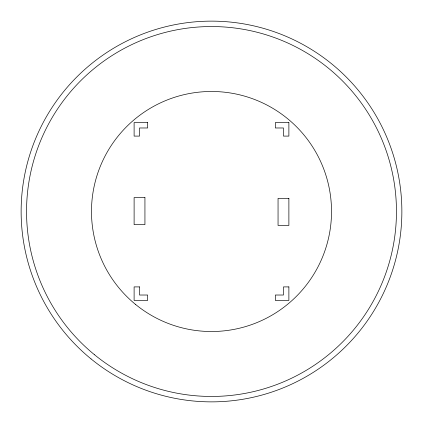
<?xml version="1.0" encoding="UTF-8"?>
<svg xmlns="http://www.w3.org/2000/svg" width="423" height="423" viewBox="0 0 423 423"><rect width="100%" height="100%" fill="white"/><g stroke="black" fill="none" stroke-linecap="round" stroke-linejoin="round"><path stroke-width="0.63" d="M147.648 122.564L134.112 122.564L134.112 136.095L139.532 136.095L139.532 127.979L147.648 127.979L147.648 122.564M288.883 122.57L275.347 122.57L275.347 127.979L283.468 127.979L283.468 136.095L288.883 136.095L288.883 122.57M144.936 197.567L134.112 197.578L134.112 224.639L144.936 224.624L144.936 197.567M288.883 198.371L278.054 198.371L278.054 225.427L288.883 225.427L288.883 198.371M139.532 286.905L134.112 286.905L134.112 300.43L147.648 300.43L147.648 295.021L139.532 295.021L139.532 286.905M288.883 286.905L283.468 286.905L283.468 295.021L275.347 295.021L275.347 300.43L288.883 300.43L288.883 286.905M135.566 304.444A120.021 120.021 0 0 0 329.961 230.789A120.021 120.021 0 0 0 168.978 99.268A120.021 120.021 0 0 0 135.566 304.444M94.482 354.728A184.957 184.957 0 0 0 394.051 241.226A184.957 184.957 0 0 0 145.972 38.541A184.957 184.957 0 0 0 94.482 354.728M91.056 358.921A190.366 190.366 0 0 0 399.391 242.099A190.366 190.366 0 0 0 144.053 33.48A190.366 190.366 0 0 0 91.056 358.921"/></g></svg>
